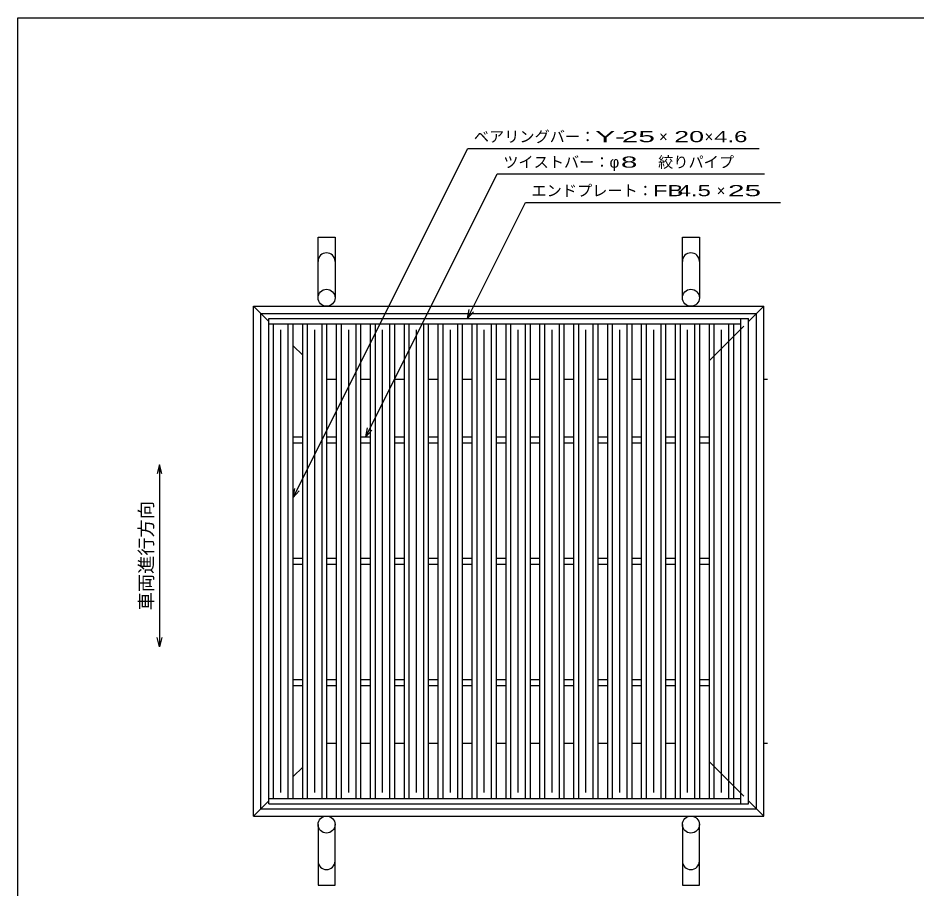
# Model space of a CAD drawing. Units: millimetres, scale not verified. Extents: x -910 to 862, y -642 to 530.
# Drawn here: x -868 to -129, y -187 to 530 of the extents above; entities that cross this region are included whole.
import ezdxf
from ezdxf.enums import TextEntityAlignment as Align

# ---------------------------------------------------------------- set-up
doc = ezdxf.new("R2010")
doc.units = ezdxf.units.MM
doc.header["$LTSCALE"] = 5
for name, color, linetype, lineweight in [('0_2', 150, 'Continuous', 25), ('16', 3, 'Continuous', 25), ('19', 6, 'Continuous', 25), ('22', 4, 'Continuous', 25)]:
    doc.layers.add(name, color=color, linetype=linetype, lineweight=lineweight)
doc.styles.add('ベクトル', font='')
doc.styles.get('ベクトル').set_extended_font_data('ベクトル')

msp = doc.modelspace()

# ---------------------------------------------------------------- linework, layer by layer
at = {"layer": '0_2'}
for p, q in [((-868, -570.5), (-868, 529.5)), ((-868, 529.5), (862, 529.5))]:
    msp.add_line(p, q, dxfattribs=at)
at = {"layer": '16'}
for p, q in [((-661.5, 282), (-272.8, 282)), ((-661.5, 277.5), (-661.5, 282)), ((-272.8, 282), (-266.5, 282)), ((-272.8, 277.5), (-272.8, 282)), ((-266.5, -118), (-266.5, 282)), ((-661.5, 277.5), (-272.8, 277.5)), ((-661.5, -113.5), (-661.5, 277.5)), ((-661.5, 277.5), (-641.5, 277.5)), ((-657.5, -113.5), (-657.5, 277.5)), ((-645.5, -113.5), (-645.5, 277.5)), ((-641.5, -113.5), (-641.5, 277.5)), ((-633.6, -113.5), (-633.6, 277.5)), ((-633.6, 277.5), (-613.6, 277.5)), ((-629.6, -113.5), (-629.6, 277.5)), ((-617.6, -113.5), (-617.6, 277.5)), ((-613.6, -113.5), (-613.6, 277.5)), ((-605.7, -113.5), (-605.7, 277.5)), ((-605.7, 277.5), (-585.7, 277.5)), ((-601.7, -113.5), (-601.7, 277.5)), ((-589.7, -113.5), (-589.7, 277.5)), ((-585.7, -113.5), (-585.7, 277.5)), ((-577.8, -113.5), (-577.8, 277.5)), ((-577.8, 277.5), (-557.8, 277.5)), ((-573.8, -113.5), (-573.8, 277.5)), ((-561.8, -113.5), (-561.8, 277.5)), ((-557.8, -113.5), (-557.8, 277.5)), ((-549.9, -113.5), (-549.9, 277.5)), ((-549.9, 277.5), (-529.9, 277.5)), ((-545.9, -113.5), (-545.9, 277.5)), ((-533.9, -113.5), (-533.9, 277.5)), ((-529.9, -113.5), (-529.9, 277.5)), ((-522, -113.5), (-522, 277.5)), ((-522, 277.5), (-502, 277.5)), ((-518, -113.5), (-518, 277.5)), ((-506, -113.5), (-506, 277.5)), ((-502, -113.5), (-502, 277.5)), ((-494.1, -113.5), (-494.1, 277.5)), ((-494.1, 277.5), (-474.1, 277.5)), ((-490.1, -113.5), (-490.1, 277.5)), ((-478.1, -113.5), (-478.1, 277.5)), ((-474.1, -113.5), (-474.1, 277.5)), ((-466.2, -113.5), (-466.2, 277.5)), ((-466.2, 277.5), (-446.2, 277.5)), ((-462.2, -113.5), (-462.2, 277.5)), ((-450.2, -113.5), (-450.2, 277.5)), ((-446.2, -113.5), (-446.2, 277.5)), ((-438.3, -113.5), (-438.3, 277.5)), ((-438.3, 277.5), (-418.3, 277.5)), ((-434.3, -113.5), (-434.3, 277.5)), ((-422.3, -113.5), (-422.3, 277.5)), ((-418.3, -113.5), (-418.3, 277.5)), ((-410.4, -113.5), (-410.4, 277.5)), ((-410.4, 277.5), (-390.4, 277.5)), ((-406.4, -113.5), (-406.4, 277.5)), ((-394.4, -113.5), (-394.4, 277.5)), ((-390.4, -113.5), (-390.4, 277.5)), ((-382.5, -113.5), (-382.5, 277.5)), ((-382.5, 277.5), (-362.5, 277.5)), ((-378.5, -113.5), (-378.5, 277.5)), ((-366.5, -113.5), (-366.5, 277.5)), ((-362.5, -113.5), (-362.5, 277.5)), ((-354.6, -113.5), (-354.6, 277.5)), ((-354.6, 277.5), (-334.6, 277.5)), ((-350.6, -113.5), (-350.6, 277.5)), ((-338.6, -113.5), (-338.6, 277.5)), ((-334.6, -113.5), (-334.6, 277.5)), ((-326.7, -113.5), (-326.7, 277.5)), ((-326.7, 277.5), (-306.7, 277.5)), ((-322.7, -113.5), (-322.7, 277.5)), ((-310.7, -113.5), (-310.7, 277.5)), ((-306.7, -113.5), (-306.7, 277.5)), ((-298.8, -113.5), (-298.8, 277.5)), ((-298.8, 277.5), (-278.8, 277.5)), ((-294.8, -113.5), (-294.8, 277.5)), ((-282.8, -113.5), (-282.8, 277.5)), ((-278.8, 277.5), (-272.8, 277.5)), ((-278.8, -113.5), (-278.8, 277.5)), ((-272.8, -113.5), (-272.8, 277.5)), ((-651.5, -108.5), (-651.5, 272.5)), ((-623.6, -108.5), (-623.6, 272.5)), ((-595.7, -108.5), (-595.7, 272.5)), ((-567.8, -108.5), (-567.8, 272.5)), ((-539.9, -108.5), (-539.9, 272.5)), ((-512, -108.5), (-512, 272.5)), ((-484.1, -108.5), (-484.1, 272.5)), ((-456.2, -108.5), (-456.2, 272.5)), ((-428.3, -108.5), (-428.3, 272.5)), ((-400.4, -108.5), (-400.4, 272.5)), ((-372.5, -108.5), (-372.5, 272.5)), ((-344.6, -108.5), (-344.6, 272.5)), ((-316.7, -108.5), (-316.7, 272.5)), ((-288.8, -108.5), (-288.8, 272.5)), ((-641.5, 184.5), (-633.6, 184.5)), ((-641.5, 179.5), (-633.6, 179.5)), ((-613.6, 184.5), (-605.7, 184.5)), ((-613.6, 179.5), (-605.7, 179.5)), ((-585.7, 184.5), (-577.8, 184.5)), ((-585.7, 179.5), (-577.8, 179.5)), ((-557.8, 184.5), (-549.9, 184.5)), ((-557.8, 179.5), (-549.9, 179.5)), ((-529.9, 184.5), (-522, 184.5)), ((-529.9, 179.5), (-522, 179.5)), ((-502, 184.5), (-494.1, 184.5)), ((-502, 179.5), (-494.1, 179.5)), ((-474.1, 184.5), (-466.2, 184.5)), ((-474.1, 179.5), (-466.2, 179.5)), ((-446.2, 184.5), (-438.3, 184.5)), ((-446.2, 179.5), (-438.3, 179.5)), ((-418.3, 184.5), (-410.4, 184.5)), ((-418.3, 179.5), (-410.4, 179.5)), ((-390.4, 184.5), (-382.5, 184.5)), ((-390.4, 179.5), (-382.5, 179.5)), ((-362.5, 184.5), (-354.6, 184.5)), ((-362.5, 179.5), (-354.6, 179.5)), ((-334.6, 184.5), (-326.7, 184.5)), ((-334.6, 179.5), (-326.7, 179.5)), ((-306.7, 184.5), (-298.8, 184.5)), ((-306.7, 179.5), (-298.8, 179.5)), ((-641.5, 84.5), (-633.6, 84.5)), ((-613.6, 84.5), (-605.7, 84.5)), ((-585.7, 84.5), (-577.8, 84.5)), ((-557.8, 84.5), (-549.9, 84.5)), ((-529.9, 84.5), (-522, 84.5)), ((-502, 84.5), (-494.1, 84.5)), ((-474.1, 84.5), (-466.2, 84.5)), ((-446.2, 84.5), (-438.3, 84.5)), ((-418.3, 84.5), (-410.4, 84.5)), ((-390.4, 84.5), (-382.5, 84.5)), ((-362.5, 84.5), (-354.6, 84.5)), ((-334.6, 84.5), (-326.7, 84.5)), ((-306.7, 84.5), (-298.8, 84.5)), ((-641.5, 79.5), (-633.6, 79.5)), ((-613.6, 79.5), (-605.7, 79.5)), ((-585.7, 79.5), (-577.8, 79.5)), ((-557.8, 79.5), (-549.9, 79.5)), ((-529.9, 79.5), (-522, 79.5)), ((-502, 79.5), (-494.1, 79.5)), ((-474.1, 79.5), (-466.2, 79.5)), ((-446.2, 79.5), (-438.3, 79.5)), ((-418.3, 79.5), (-410.4, 79.5)), ((-390.4, 79.5), (-382.5, 79.5)), ((-362.5, 79.5), (-354.6, 79.5)), ((-334.6, 79.5), (-326.7, 79.5)), ((-306.7, 79.5), (-298.8, 79.5)), ((-641.5, -15.5), (-633.6, -15.5)), ((-641.5, -20.5), (-633.6, -20.5)), ((-613.6, -15.5), (-605.7, -15.5)), ((-613.6, -20.5), (-605.7, -20.5)), ((-585.7, -15.5), (-577.8, -15.5)), ((-585.7, -20.5), (-577.8, -20.5)), ((-557.8, -15.5), (-549.9, -15.5)), ((-557.8, -20.5), (-549.9, -20.5)), ((-529.9, -15.5), (-522, -15.5)), ((-529.9, -20.5), (-522, -20.5)), ((-502, -15.5), (-494.1, -15.5)), ((-502, -20.5), (-494.1, -20.5)), ((-474.1, -15.5), (-466.2, -15.5)), ((-474.1, -20.5), (-466.2, -20.5)), ((-446.2, -15.5), (-438.3, -15.5)), ((-446.2, -20.5), (-438.3, -20.5)), ((-418.3, -15.5), (-410.4, -15.5)), ((-418.3, -20.5), (-410.4, -20.5)), ((-390.4, -15.5), (-382.5, -15.5)), ((-390.4, -20.5), (-382.5, -20.5)), ((-362.5, -15.5), (-354.6, -15.5)), ((-362.5, -20.5), (-354.6, -20.5)), ((-334.6, -15.5), (-326.7, -15.5)), ((-334.6, -20.5), (-326.7, -20.5)), ((-306.7, -15.5), (-298.8, -15.5)), ((-306.7, -20.5), (-298.8, -20.5)), ((-661.5, -113.5), (-272.8, -113.5)), ((-661.5, -118), (-661.5, -113.5)), ((-661.5, -113.5), (-641.5, -113.5)), ((-661.5, -118), (-272.8, -118)), ((-633.6, -113.5), (-613.6, -113.5)), ((-605.7, -113.5), (-585.7, -113.5)), ((-577.8, -113.5), (-557.8, -113.5)), ((-549.9, -113.5), (-529.9, -113.5)), ((-522, -113.5), (-502, -113.5)), ((-494.1, -113.5), (-474.1, -113.5)), ((-466.2, -113.5), (-446.2, -113.5)), ((-438.3, -113.5), (-418.3, -113.5)), ((-410.4, -113.5), (-390.4, -113.5)), ((-382.5, -113.5), (-362.5, -113.5)), ((-354.6, -113.5), (-334.6, -113.5)), ((-326.7, -113.5), (-306.7, -113.5)), ((-298.8, -113.5), (-278.8, -113.5)), ((-278.8, -113.5), (-272.8, -113.5)), ((-272.8, -118), (-272.8, -113.5)), ((-272.8, -118), (-266.5, -118))]:
    msp.add_line(p, q, dxfattribs=at)
at = {"layer": '19'}
for p, q in [((-621, 299), (-621, 349)), ((-621, 349), (-607, 349)), ((-607, 349), (-607, 299)), ((-321, 299), (-321, 349)), ((-321, 349), (-307, 349)), ((-307, 349), (-307, 299)), ((-674, 292), (-254, 292)), ((-674, -128), (-674, 292)), ((-661.5, 279.5), (-674, 292)), ((-266.5, 279.5), (-254, 292)), ((-254, -128), (-254, 292)), ((-668, 286), (-260, 286)), ((-668, -122), (-668, 286)), ((-260, -122), (-260, 286)), ((-298.4, 247.6), (-270.5, 275.5)), ((-633.6, 251.6), (-641.5, 259.5)), ((-613.6, 232), (-605.7, 232)), ((-585.7, 232), (-577.8, 232)), ((-557.8, 232), (-549.9, 232)), ((-529.9, 232), (-522, 232)), ((-502, 232), (-494.1, 232)), ((-474.1, 232), (-466.2, 232)), ((-446.2, 232), (-438.3, 232)), ((-418.3, 232), (-410.4, 232)), ((-390.4, 232), (-382.5, 232)), ((-362.5, 232), (-354.6, 232)), ((-334.6, 232), (-326.7, 232)), ((-254, 232), (-250.9, 232)), ((-613.6, -68), (-605.7, -68)), ((-585.7, -68), (-577.8, -68)), ((-557.8, -68), (-549.9, -68)), ((-529.9, -68), (-522, -68)), ((-502, -68), (-494.1, -68)), ((-474.1, -68), (-466.2, -68)), ((-446.2, -68), (-438.3, -68)), ((-418.3, -68), (-410.4, -68)), ((-390.4, -68), (-382.5, -68)), ((-362.5, -68), (-354.6, -68)), ((-334.6, -68), (-326.7, -68)), ((-254, -68), (-250.9, -68)), ((-641.5, -95.5), (-633.6, -87.6)), ((-270.5, -111.5), (-298.4, -83.6)), ((-674, -128), (-661.5, -115.5)), ((-254, -128), (-266.5, -115.5)), ((-668, -122), (-260, -122)), ((-674, -128), (-254, -128)), ((-621, -135), (-621, -185)), ((-607, -185), (-607, -135)), ((-321, -135), (-321, -185)), ((-307, -185), (-307, -135)), ((-621, -185), (-607, -185)), ((-321, -185), (-307, -185))]:
    msp.add_line(p, q, dxfattribs=at)
for centre in [(-614, 299), (-314, 299), (-614, -135), (-314, -135)]:
    msp.add_circle(centre, 7, dxfattribs=at)
for centre, start, end in [((-614, 329), 0, 180), ((-314, 329), 0, 180), ((-614, -165), 180, 0), ((-314, -165), 180, 0)]:
    msp.add_arc(centre, 7, start, end, dxfattribs=at)
at = {"layer": '22'}
for p, q in [((-641.5, 134.5), (-497.75, 422)), ((-497.75, 422), (-257.75, 422)), ((-581.75, 184.5), (-473.5, 401)), ((-473.5, 401), (-253.5, 401)), ((-498.05, 282), (-450.3, 377.5)), ((-450.3, 377.5), (-240.3, 377.5)), ((-498.05, 282), (-496.55, 289.3)), ((-498.05, 282), (-493.05, 287.5)), ((-581.75, 184.5), (-580.25, 191.8)), ((-581.75, 184.5), (-576.75, 190)), ((-751.5, 161.5), (-753.5, 154)), ((-749.5, 154), (-751.5, 161.5)), ((-751.5, 161.5), (-751.5, 11.5)), ((-641.5, 134.5), (-640, 141.8)), ((-641.5, 134.5), (-636.5, 140)), ((-751.5, 11.5), (-753.5, 19)), ((-749.5, 19), (-751.5, 11.5))]:
    msp.add_line(p, q, dxfattribs=at)

# ---------------------------------------------------------------- texts
at = {"layer": '22', "color": 2, "style": 'ベクトル'}
for s, p in [('ベアリングバー：', (-492.75, 431.75)), ('×', (-340.25, 431.75)), ('×', (-302.75, 431.75)), ('ツイストバー：', (-468.5, 410.75)), ('絞りパイプ', (-341, 410.75)), ('φ', (-381, 410.75)), ('エンドプレート：', (-445.3, 387.25)), ('×', (-292.8, 387.25))]:
    msp.add_text(s, height=9.164, dxfattribs=at).set_placement(p, align=Align.MIDDLE_LEFT)
for s, width, p in [('Y-', 2, (-392.75, 431.75)), (' 25 ', 2, (-377.75, 431.75)), ('20', 1.8, (-327.75, 431.75)), (' 4.6 ', 1.6, (-300.25, 431.75)), (' 8 ', 2, (-378.5, 410.75)), (' 25 ', 2, (-290.3, 387.25)), ('FB', 1.6, (-345.3, 387.25)), (' 4.5 ', 1.6, (-330.3, 387.25))]:
    msp.add_text(s, height=9.164, dxfattribs=dict(at, width=width)).set_placement(p, align=Align.MIDDLE_LEFT)
msp.add_text('車両進行方向', height=11, rotation=90, dxfattribs=at).set_placement((-762.5, 41.5), align=Align.MIDDLE_LEFT)

doc.saveas('drawing.dxf')
